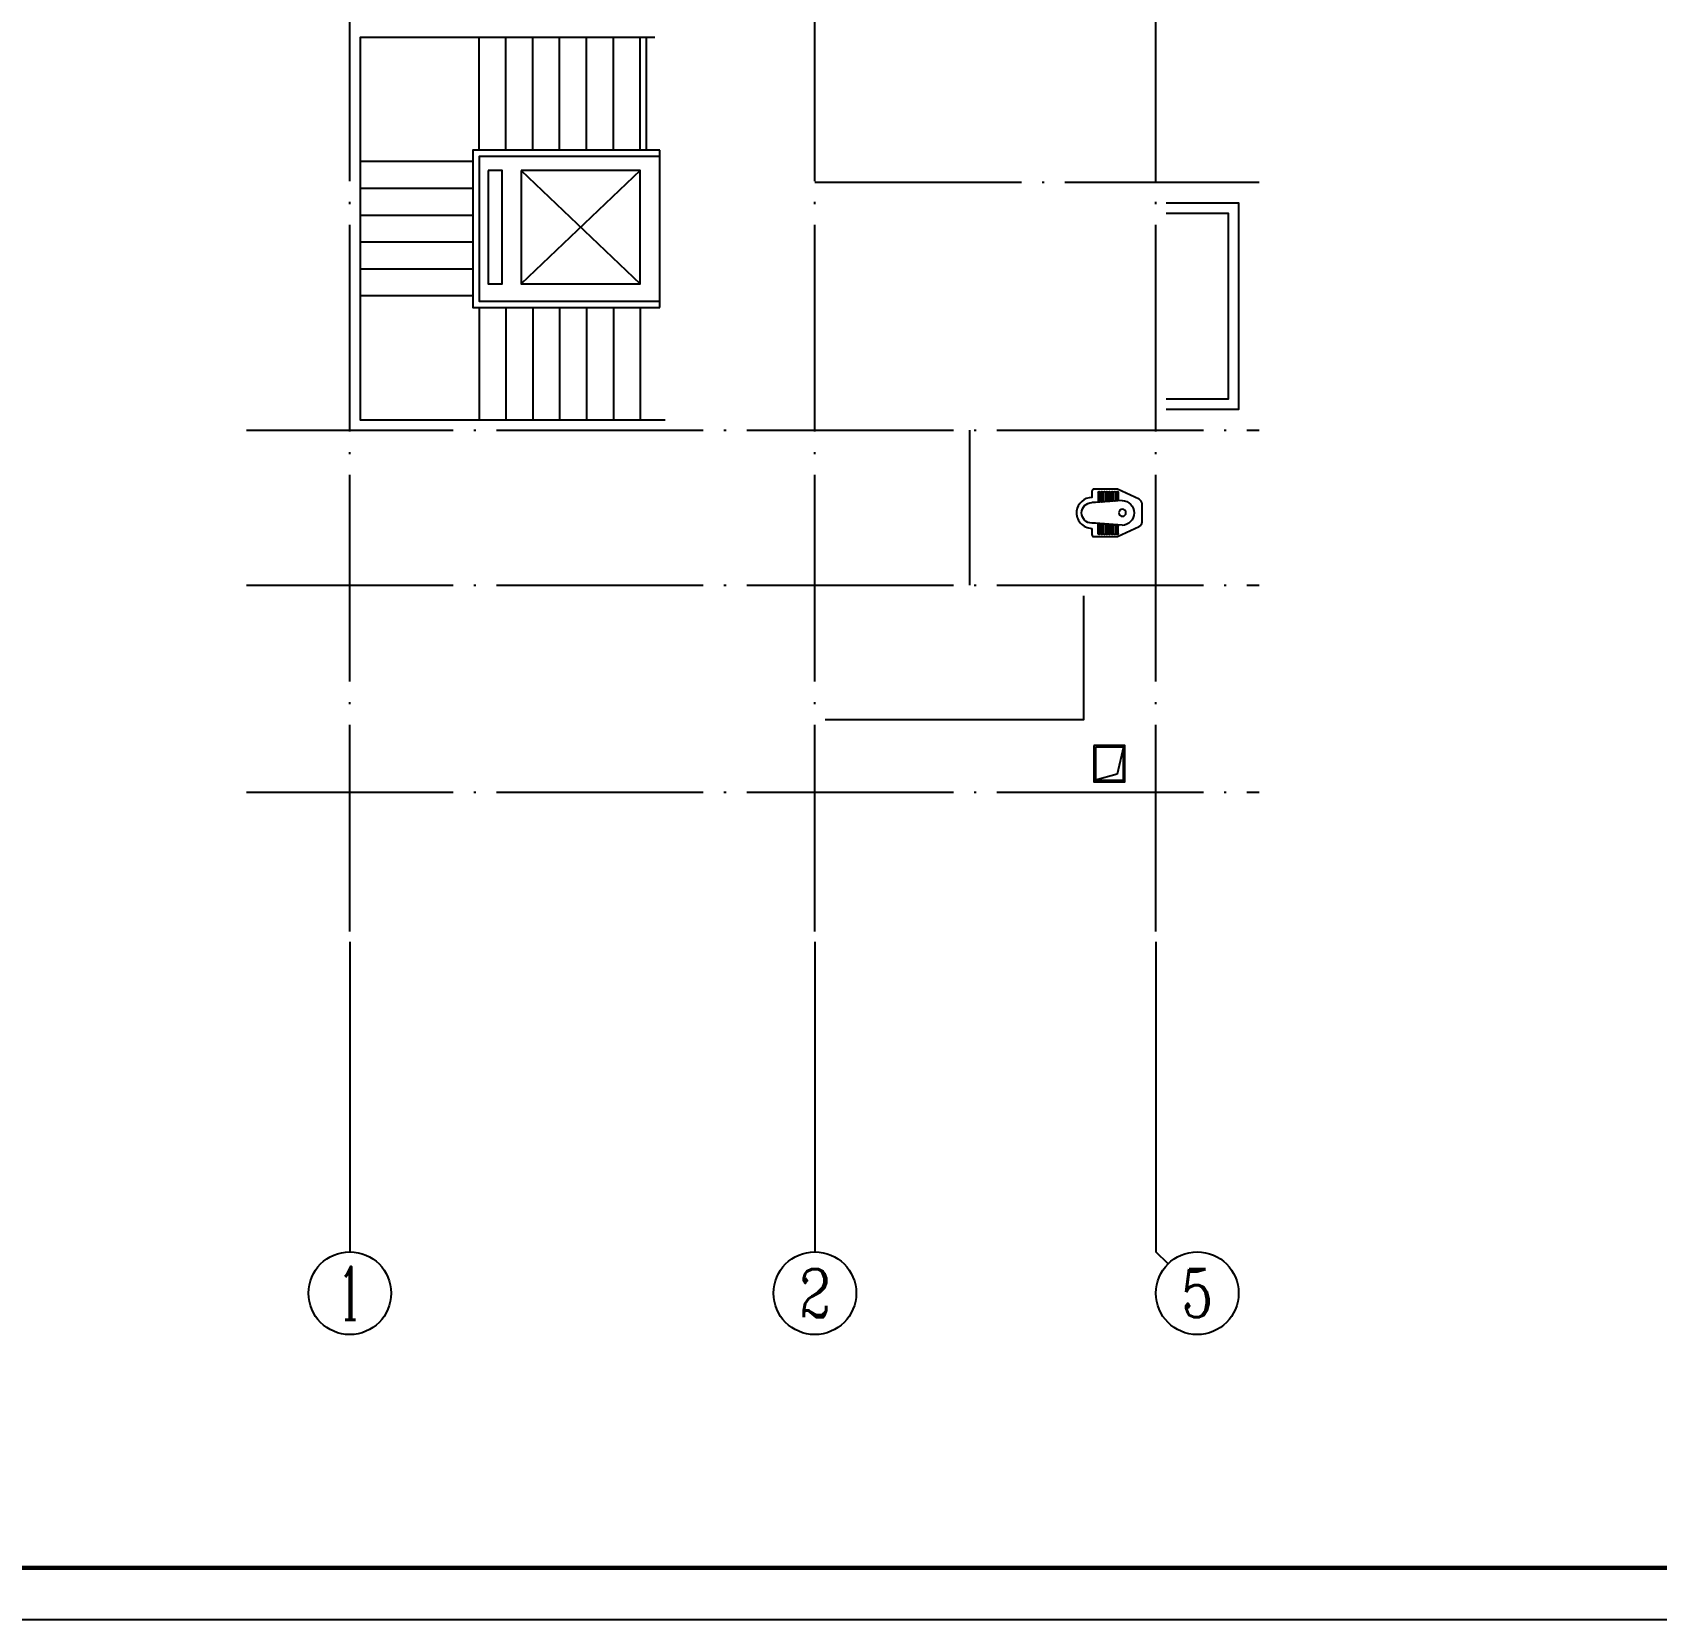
# Model space of a CAD drawing. Extents: x 522289 to 1051641, y 88514 to 354674.
# Drawn here: x 917256 to 932971, y 234380 to 249737 of the extents above; entities that cross this region are included whole.
import ezdxf
from ezdxf.enums import TextEntityAlignment as Align

# ---------------------------------------------------------------- set-up
doc = ezdxf.new("R2010")
doc.units = 0
doc.header["$LTSCALE"] = 1000
doc.header["$MEASUREMENT"] = 0
doc.linetypes.add('DOTE', pattern=[2.42, 2, -0.2, 0.02, -0.2])
doc.layers.get('0').update_dxf_attribs({"linetype": 'CONTINUOUS'})
for name, color, linetype in [('AXIS', 3, 'CONTINUOUS'), ('AXIS_TEXT', 7, 'CONTINUOUS'), ('DOTE', 1, 'DOTE'), ('EVTR', 2, 'CONTINUOUS'), ('P-图框', 7, 'CONTINUOUS'), ('PUB_TITLE', 4, 'CONTINUOUS'), ('洁具', 8, 'CONTINUOUS')]:
    doc.layers.add(name, color=color, linetype=linetype)
doc.styles.add('_TCH_AXIS', font='COMPLEX', dxfattribs={"bigfont": 'GBCBIG'})
doc.styles.add('COMPLEX', font='COMPLEX')

# ---------------------------------------------------------------- blocks, each defined once
blk = doc.blocks.new('$plan$00002878')
at = {"layer": '洁具', "color": 253}
for p, q in [((-198, -230), (-127, -230)), ((-198, -250), (-127, -250)), ((-198, -255), (-125, -255)), ((-198, -275), (-125, -275)), ((-198, -280), (-123, -280)), ((-198, -300), (-123, -300)), ((-198, -305), (-121, -305)), ((-120, -192), (-100, -450)), ((120, -192), (100, -450)), ((198, -305), (121, -305)), ((198, -280), (123, -280)), ((198, -300), (123, -300)), ((198, -255), (125, -255)), ((198, -275), (125, -275)), ((198, -230), (127, -230)), ((198, -250), (127, -250)), ((-198, -325), (-121, -325)), ((-198, -330), (-119, -330)), ((-198, -350), (-119, -350)), ((-198, -355), (-117, -355)), ((-198, -375), (-117, -375)), ((-198, -380), (-115, -380)), ((-198, -400), (-115, -400)), ((-198, -405), (-113, -405)), ((-198, -425), (-113, -425)), ((-100, -450), (-100, -486)), ((100, -450), (100, -486)), ((198, -405), (113, -405)), ((198, -425), (113, -425)), ((198, -380), (115, -380)), ((198, -400), (115, -400)), ((198, -355), (117, -355)), ((198, -375), (117, -375)), ((198, -330), (119, -330)), ((198, -350), (119, -350)), ((198, -325), (121, -325))]:
    blk.add_line(p, q, dxfattribs=at)
blk.add_lwpolyline([(-150, -486), (-210, -486, -0.414214), (-230, -466), (-230, -247, -0.108031), (-228, -239), (-132, -29, -0.293069), (-87, 0), (87, 0, -0.293069), (132, -29), (228, -239, -0.108031), (230, -247), (230, -466, -0.414214), (210, -486), (150, -486, -0.370477), (18, -634, -0.440428)], format="xyb", close=True, dxfattribs=at)
blk.add_circle((1, -190), 33.9, dxfattribs=at)
for centre, radius, start, end in [((-1, -198), 120, 89.7121, 177.2241), ((1, -198), 120, 2.7759, 90.2879), ((-198, -240), 10, 90, 270), ((-198, -265), 10, 90, 270), ((-198, -290), 10, 90, 270), ((-198, -315), 10, 90, 270), ((-127, -240), 10, 270, 90), ((-125, -265), 10, 270, 90), ((-123, -290), 10, 270, 90), ((-121, -315), 10, 270, 90), ((121, -315), 10, 90, 270), ((123, -290), 10, 90, 270), ((125, -265), 10, 90, 270), ((127, -240), 10, 90, 270), ((198, -240), 10, 270, 90), ((198, -265), 10, 270, 90), ((198, -290), 10, 270, 90), ((198, -315), 10, 270, 90), ((-198, -340), 10, 90, 270), ((-198, -365), 10, 90, 270), ((-198, -390), 10, 90, 270), ((-198, -415), 10, 90, 270), ((-119, -340), 10, 270, 90), ((-117, -365), 10, 270, 90), ((-115, -390), 10, 270, 90), ((-113, -415), 10, 270, 90), ((113, -415), 10, 90, 270), ((115, -390), 10, 90, 270), ((117, -365), 10, 90, 270), ((119, -340), 10, 90, 270), ((198, -340), 10, 270, 90), ((198, -365), 10, 270, 90), ((198, -390), 10, 270, 90), ((198, -415), 10, 270, 90), ((0, -485), 100, 180.775, 359.225)]:
    blk.add_arc(centre, radius, start, end, dxfattribs=at)
blk = doc.blocks.new('TQ1')
at = {"layer": 'P-图框'}
blk.add_lwpolyline([(804709, 185021), (846709, 185021), (846709, 214721), (804709, 214721)], close=True, dxfattribs=at)
at = {"layer": 'P-图框', "linetype": 'Continuous', "const_width": 40}
blk.add_lwpolyline([(807209, 185521), (846209, 185521), (846209, 214221), (807209, 214221)], close=True, dxfattribs=at)
blk = doc.blocks.new('_AXISO')
blk.add_circle((0, 0), 0.5)
at = {"layer": 'AXIS_TEXT', "style": 'COMPLEX', "width": 1.041667}
blk.add_attdef('A', text='', height=0.56, dxfattribs=at).set_placement((-0.25, -0.28), (0.25, -0.28), align=Align.FIT)

msp = doc.modelspace()

# ---------------------------------------------------------------- linework, layer by layer
for points in [[(928227, 248087), (928927, 248087), (928927, 246087), (928227, 246087)], [(928227, 247987), (928827, 247987), (928827, 246187), (928227, 246187)], [(927427, 244287), (927427, 243087), (924927, 243087)]]:
    msp.add_lwpolyline(points)
at = {"linetype": 'Continuous', "flags": 128}
for points in [[(927527, 242837), (927527, 242487), (927827, 242487), (927827, 242837)], [(927542, 242822), (927542, 242502), (927812, 242502), (927812, 242822)]]:
    msp.add_lwpolyline(points, close=True, dxfattribs=at)
msp.add_lwpolyline([(927812, 242823), (927753, 242560), (927542, 242503)], dxfattribs=at)
at = {"layer": 'AXIS'}
for p, q in [((920327, 240937), (920327, 237937)), ((924827, 240937), (924827, 237937)), ((928127, 240937), (928127, 237937)), ((928244, 237820), (928127, 237937))]:
    msp.add_line(p, q, dxfattribs=at)
at = {"layer": 'DOTE', "linetype": 'DOTE'}
for p, q in [((920327, 241037), (920327, 257187)), ((924827, 241037), (924827, 257187)), ((928127, 241037), (928127, 257187)), ((924827, 248287), (929127, 248287)), ((919327, 245887), (929127, 245887)), ((919327, 244387), (929127, 244387)), ((919327, 242387), (929127, 242387))]:
    msp.add_line(p, q, dxfattribs=at)
msp.add_lwpolyline([(926327, 244387), (926327, 245887)], dxfattribs=at)
at = {"layer": 'EVTR'}
for p, q in [((923137, 248401), (921985, 247304)), ((921985, 248401), (923137, 247304))]:
    msp.add_line(p, q, dxfattribs=at)
for points in [[(923277, 249687), (920427, 249687), (920427, 245987), (923377, 245987)], [(921577, 248597), (921577, 249687)], [(921837, 248597), (921837, 249687)], [(922097, 248597), (922097, 249687)], [(922357, 248597), (922357, 249687)], [(922617, 248597), (922617, 249687)], [(922877, 248597), (922877, 249687)], [(923137, 248597), (923137, 249687)], [(923197, 248597), (923197, 249687)], [(922357, 248597), (922357, 248703)], [(921517, 248487), (920427, 248487)], [(922515, 248597), (921517, 248597), (921517, 247077), (923327, 247077)], [(923327, 248537), (921577, 248537), (921577, 247137), (923327, 247137)], [(923327, 248597), (922515, 248597)], [(923327, 247077), (923327, 248597)], [(921517, 248227), (920427, 248227)], [(921517, 247967), (920427, 247967)], [(921517, 247707), (920427, 247707)], [(921517, 247447), (920427, 247447)], [(921517, 247187), (920427, 247187)], [(921577, 247077), (921577, 245987)], [(921837, 247077), (921837, 245987)], [(922097, 247077), (922097, 245987)], [(922357, 247077), (922357, 245987)], [(922617, 247077), (922617, 245987)], [(922877, 247077), (922877, 245987)], [(923137, 247077), (923137, 245987)], [(922097, 246153), (922097, 245987)]]:
    msp.add_lwpolyline(points, dxfattribs=at)
for points in [[(921665, 248401), (921665, 247304), (921801, 247304), (921801, 248401)], [(921985, 248401), (921985, 247304), (923137, 247304), (923137, 248401)]]:
    msp.add_lwpolyline(points, close=True, dxfattribs=at)
at = {"layer": 'PUB_TITLE'}
msp.add_lwpolyline([(906686, 234380), (948686, 234380), (948686, 264080), (906686, 264080)], close=True, dxfattribs=at)

# ---------------------------------------------------------------- block references
at = {"yscale": -1, "rotation": 90}
msp.add_blockref('$plan$00002878', (927993, 245088), dxfattribs=at)
at = {"layer": 'AXIS'}
ref = msp.add_blockref('_AXISO', (920327, 237537), dxfattribs=dict(at, xscale=800, yscale=800, zscale=800))
ref.add_attrib('A', '1', dxfattribs={"layer": 'AXIS_TEXT', "height": 515, "style": '_TCH_AXIS'}).set_placement((920217, 237279), (920438, 237279), align=Align.FIT)
ref = msp.add_blockref('_AXISO', (924827, 237537), dxfattribs=dict(at, xscale=800, yscale=800, zscale=800))
ref.add_attrib('A', '2', dxfattribs={"layer": 'AXIS_TEXT', "height": 466, "style": '_TCH_AXIS'}).set_placement((924672, 237304), (924983, 237304), align=Align.FIT)
ref = msp.add_blockref('_AXISO', (928527, 237537), dxfattribs=dict(at, xscale=800, yscale=800, zscale=800))
ref.add_attrib('A', '5', dxfattribs={"layer": 'AXIS_TEXT', "height": 466, "style": '_TCH_AXIS'}).set_placement((928372, 237304), (928683, 237304), align=Align.FIT)
at = {"layer": 'P-图框'}
msp.add_blockref('TQ1', (101977, 49359), dxfattribs=at)

doc.saveas('drawing.dxf')
